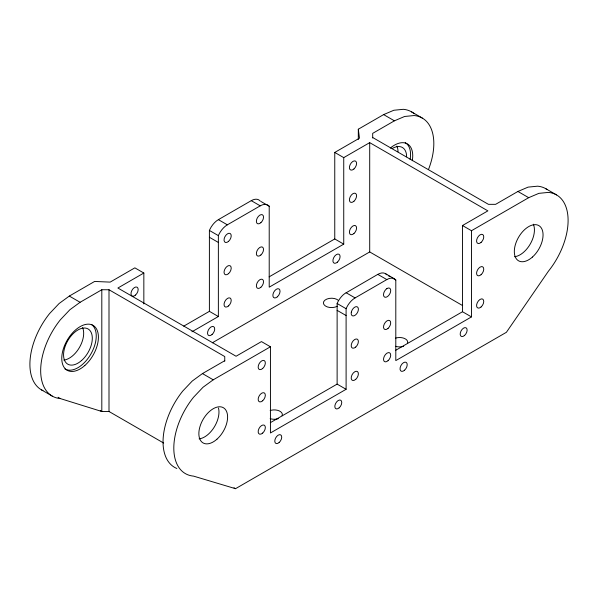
<?xml version="1.0" encoding="UTF-8"?>
<svg xmlns="http://www.w3.org/2000/svg" width="598" height="598" viewBox="0 0 598 598"><rect width="100%" height="100%" fill="white"/><g stroke="black" fill="none" stroke-linecap="round" stroke-linejoin="round"><path stroke-width="0.9" d="M414.257 113.777A55.741 32.18 -60 0 0 403.336 109.314L393.835 110.256L383.632 114.599L358.314 129.213L359.473 138.175L334.76 152.438L343.738 157.625L343.738 244.141L269.212 287.167L269.212 206.265L268.779 205.772A15.242 8.798 -60 0 0 260.235 205.839L227.352 224.826A15.242 8.791 -60 0 0 218.801 234.625L218.367 235.619L218.367 316.521L209.397 311.341L209.397 230.439L209.831 229.445A15.242 8.798 -60 0 1 218.382 219.645L251.265 200.659A15.242 8.798 -60 0 1 259.809 200.592L260.242 201.085M143.841 303.919L143.841 273.032L117.881 288.027L236.068 356.251L261.461 341.593L270.438 346.78L270.438 432.974L346.107 389.291L337.123 384.11L337.123 303.522L337.556 302.528A15.242 8.798 -60 0 1 344.695 293.64L377.801 274.377A15.242 8.798 -60 0 1 386.353 274.303L386.786 274.803M212.312 342.804L369.706 251.937L369.706 142.638L487.886 210.87L462.493 225.528L462.493 311.73L471.478 316.91L395.801 360.594L395.801 280.006L395.375 279.513A15.242 8.798 -60 0 0 386.824 279.58L355.085 297.909A15.242 8.798 -60 0 0 346.534 307.716L346.1 308.71L346.107 389.291M471.478 316.91L471.478 230.716L462.493 225.528M143.841 273.032L134.856 267.852L110.152 282.114L94.626 281.449L69.316 296.07L59.112 303.507L49.604 313.546A55.741 32.18 -60 0 0 42.936 390.621M224.751 361.214L224.751 356.565L109 289.746L101.809 289.746L80.087 302.289L69.891 309.727L60.383 319.766A55.741 32.18 -60 0 0 60.383 398.597L101.817 411.491L109 411.491L163.658 443.051M224.751 360.714L202.453 373.586L192.25 381.031L182.749 391.062A55.741 32.18 -60 0 0 176.851 468.481M270.438 346.78L213.232 379.812L203.028 387.25L193.52 397.281A55.741 32.18 -60 0 0 193.528 476.113L235.522 488.686L506.394 332.301L548.396 271.23A55.741 32.18 -60 0 0 548.396 192.406L538.888 193.348L528.684 197.684L471.478 230.716M428.542 169.376A55.741 32.18 -60 0 0 414.115 115.541L404.607 116.475L394.411 120.818L372.681 133.361L372.681 138.011M343.738 157.625L369.706 142.638M183.75 326.149L209.397 311.341M269.115 276.867L334.76 238.953L334.76 152.438M191.921 331.785L218.367 316.521M547.192 189.603A55.741 32.18 -60 0 0 537.617 186.18L528.109 187.122L517.913 191.465L495.615 204.337L488.431 204.337L372.681 137.51M270.311 422.681L337.123 384.11M395.682 350.301L462.493 311.73M545.78 188.699L556.559 194.926M411.499 111.833L422.278 118.06M517.913 191.465L528.684 197.684M383.632 114.599L394.411 120.818M369.706 251.937L462.65 305.6M334.76 238.953L343.738 244.141M260.99 201.519L269.212 206.265M385.426 273.622L394.441 278.825M388.289 275.671L389.791 276.538M393.551 278.705L395.801 280.006M251.265 200.659L260.235 205.839M377.801 274.377L386.824 279.58M346.107 292.728L355.085 297.909M218.382 219.645L227.352 224.826M337.123 303.522L346.1 308.71M209.397 230.439L218.367 235.619M337.123 310.355L346.107 315.535M209.397 237.271L218.367 242.452M69.316 296.07L80.087 302.289M202.453 373.586L213.232 379.812M100.277 410.602L101.817 411.491L101.809 289.746M233.99 487.796L235.522 488.686M58.073 397.259L60.383 398.597M41.441 389.851L52.22 396.07M358.314 129.213L358.314 139.439M109 289.746L109 411.491M82.584 327.569A20.317 11.728 -60 0 1 79.474 347.445A20.317 11.728 -60 0 1 63.814 360.086M390.33 148.065A25.908 14.957 -60 0 1 412.269 160.735M270.169 410.527A8.125 4.694 0 0 1 279.184 410.871A8.125 4.694 0 0 1 282.084 415.804M278.302 418.652A8.125 4.694 0 0 1 270.169 418.652M392.251 148.498A20.317 11.728 -60 0 1 406.618 156.788M396.908 146.099A20.317 11.728 -60 0 1 397.999 151.81M533.341 224.205A20.317 11.728 -60 0 1 530.224 244.089A20.317 11.728 -60 0 1 514.564 256.721M91.546 324.542A25.908 14.957 -60 0 1 90.545 354.614A25.908 14.957 -60 0 1 64.98 368.996M218.487 408.038A20.317 11.728 -60 0 1 214.084 427.346A20.317 11.728 -60 0 1 199.112 438.85M405.205 142.653A25.908 14.957 -60 0 1 410.108 159.487M337.279 306.228A8.125 4.694 0 0 1 325.305 305.922A8.125 4.694 0 0 1 326.867 299.067A8.125 4.694 0 0 1 338.573 300.562M395.54 338.147A8.125 4.694 0 0 1 404.554 338.49A8.125 4.694 0 0 1 407.455 343.424M403.672 346.272A8.125 4.694 0 0 1 395.54 346.272M351.318 312.231L351.198 313.374A5.083 2.93 -60 0 0 354.322 315.684A5.083 2.93 -60 0 0 358.262 310.369L358.381 309.226A5.083 2.93 -60 0 0 355.72 306.759L354.793 307.155A5.083 2.93 -60 0 0 351.318 312.231M386.824 288.699L386.181 289.17A5.083 2.93 -60 0 0 383.572 295.405A5.083 2.93 -60 0 0 387.422 296.593A5.083 2.93 -60 0 0 390.703 290.568L390.576 289.559A5.083 2.93 -60 0 0 387.108 288.49L386.824 288.699M81.657 360.437A20.317 11.728 -60 0 0 88.093 328.96A20.317 11.728 -60 0 0 64.053 350.279A20.317 11.728 -60 0 0 81.657 360.437M262.686 433.064A5.083 2.93 -60 0 0 264.294 425.2A5.083 2.93 -60 0 0 258.284 430.523A5.083 2.93 -60 0 0 262.686 433.064M212.051 334.521A5.083 2.93 -60 0 0 213.665 326.65A5.083 2.93 -60 0 0 207.656 331.98A5.083 2.93 -60 0 0 212.051 334.521M228.556 305.929A5.076 2.93 -60 0 0 230.163 298.073A5.076 2.93 -60 0 0 224.16 303.395A5.076 2.93 -60 0 0 228.556 305.929M388.042 328.399A5.083 2.93 -60 0 0 389.649 320.535A5.083 2.93 -60 0 0 383.639 325.865A5.083 2.93 -60 0 0 388.042 328.399M228.556 241.353A5.083 2.93 -60 0 0 230.163 233.482A5.083 2.93 -60 0 0 224.16 238.811A5.083 2.93 -60 0 0 228.556 241.353M228.556 273.645A5.083 2.93 -60 0 0 230.163 265.774A5.083 2.93 -60 0 0 224.16 271.103A5.083 2.93 -60 0 0 228.556 273.645M337.421 262.141A5.083 2.93 -60 0 0 339.029 254.27A5.083 2.93 -60 0 0 333.026 259.599A5.083 2.93 -60 0 0 337.421 262.141M464.556 335.441A4.904 2.833 -60 0 0 466.111 327.839A4.904 2.833 -60 0 0 460.303 332.981A4.904 2.833 -60 0 0 464.556 335.441M260.885 287.272A5.083 2.93 -60 0 0 262.492 279.401A5.083 2.93 -60 0 0 256.482 284.73A5.083 2.93 -60 0 0 260.885 287.272M277.39 296.795A5.083 2.93 -60 0 0 278.997 288.931A5.083 2.93 -60 0 0 272.987 294.261A5.083 2.93 -60 0 0 277.39 296.795M404.554 370.214A5.083 2.93 -60 0 0 406.162 362.351A5.083 2.93 -60 0 0 400.152 367.68A5.083 2.93 -60 0 0 404.554 370.214M262.679 368.488A5.083 2.93 -60 0 0 264.294 360.616A5.083 2.93 -60 0 0 258.284 365.946A5.083 2.93 -60 0 0 262.679 368.488M262.679 400.772A5.083 2.93 -60 0 0 264.294 392.908A5.083 2.93 -60 0 0 258.284 398.238A5.083 2.93 -60 0 0 262.679 400.772M279.154 442.483A4.904 2.833 -60 0 0 280.709 434.881A4.904 2.833 -60 0 0 274.901 440.023A4.904 2.833 -60 0 0 279.154 442.483M481.091 242.392A5.083 2.93 -60 0 0 482.706 234.521A5.083 2.93 -60 0 0 476.696 239.85A5.083 2.93 -60 0 0 481.091 242.392M532.407 257.073A20.317 11.728 -60 0 0 538.843 225.596A20.317 11.728 -60 0 0 514.811 246.914A20.317 11.728 -60 0 0 532.407 257.073M355.72 347.064A5.083 2.93 -60 0 0 357.335 339.193A5.083 2.93 -60 0 0 351.325 344.523A5.083 2.93 -60 0 0 355.72 347.064M388.05 360.691A5.083 2.93 -60 0 0 389.657 352.82A5.083 2.93 -60 0 0 383.647 358.15A5.083 2.93 -60 0 0 388.05 360.691M481.091 274.684A5.083 2.93 -60 0 0 482.706 266.813A5.083 2.93 -60 0 0 476.696 272.142A5.083 2.93 -60 0 0 481.091 274.684M339.186 407.821A4.904 2.833 -60 0 0 340.74 400.219A4.904 2.833 -60 0 0 334.94 405.369A4.904 2.833 -60 0 0 339.186 407.821M353.926 168.972A5.083 2.93 -60 0 0 355.533 161.101A5.083 2.93 -60 0 0 349.524 166.431A5.083 2.93 -60 0 0 353.926 168.972M353.926 233.556A5.083 2.93 -60 0 0 355.533 225.685A5.083 2.93 -60 0 0 349.524 231.015A5.083 2.93 -60 0 0 353.926 233.556M135.514 295.068A5.083 2.93 -60 0 0 137.121 287.204A5.083 2.93 -60 0 0 131.112 292.527A5.083 2.93 -60 0 0 135.514 295.068M84.834 365.498A25.908 14.957 -60 0 0 93.041 325.364A25.908 14.957 -60 0 0 62.394 352.543A25.908 14.957 -60 0 0 84.834 365.498M260.885 222.688A5.083 2.93 -60 0 0 262.492 214.817A5.083 2.93 -60 0 0 256.482 220.146A5.083 2.93 -60 0 0 260.885 222.688M355.72 379.356A5.083 2.93 -60 0 0 357.335 371.485A5.083 2.93 -60 0 0 351.325 376.815A5.083 2.93 -60 0 0 355.72 379.356M216.947 439.201A20.317 11.728 -60 0 0 223.39 407.724A20.317 11.728 -60 0 0 199.351 429.043A20.317 11.728 -60 0 0 216.947 439.201M481.091 306.968A5.083 2.93 -60 0 0 482.706 299.105A5.083 2.93 -60 0 0 476.696 304.434A5.083 2.93 -60 0 0 481.091 306.968M260.885 254.98A5.083 2.93 -60 0 0 262.492 247.109A5.083 2.93 -60 0 0 256.482 252.438A5.083 2.93 -60 0 0 260.885 254.98M353.926 201.264A5.083 2.93 -60 0 0 355.533 193.393A5.083 2.93 -60 0 0 349.524 198.723A5.083 2.93 -60 0 0 353.926 201.264"/></g></svg>
